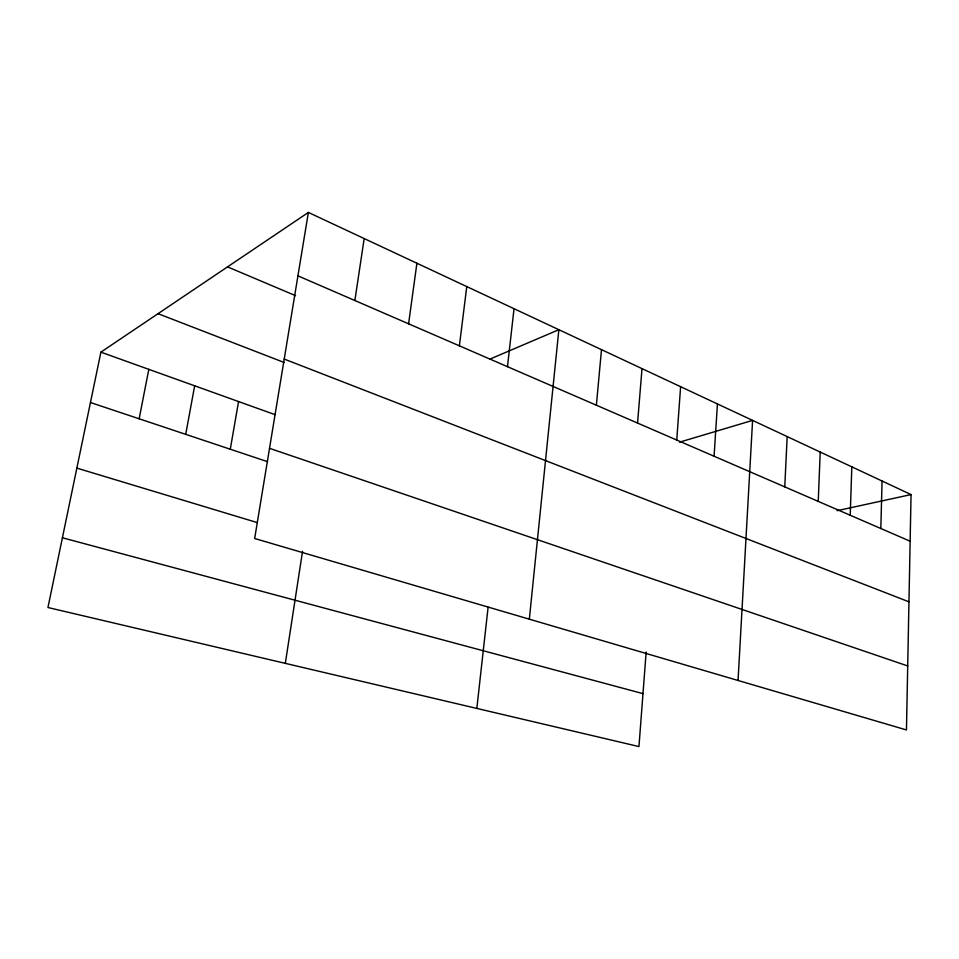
<?xml version="1.0" encoding="UTF-8"?>
<svg xmlns="http://www.w3.org/2000/svg" width="959" height="959" viewBox="0 0 959 959"><rect width="100%" height="100%" fill="white"/><g stroke="black" fill="none" stroke-linecap="round" stroke-linejoin="round"><path stroke-width="1.44" d="M911.05 494.58L906.459 729.943L254.662 538.502L308.378 212.43L911.05 494.58L837.075 510.691M880.83 528.517L882.064 481.01M850.225 515.259L851.82 466.841M818.231 501.389L820.221 452.049M784.762 486.884L787.171 436.585M738.046 680.482L752.587 420.39L679.463 442.195M714.083 456.244L717.44 403.943M676.742 440.049L680.626 386.705M646.15 652.096L638.958 746.57L47.95 607.515L100.899 352.157L308.378 212.43M637.543 423.063L642.015 368.628M596.378 405.213L601.485 349.651M529.332 619.178L558.869 329.704L489.725 359.193M476.827 708.425L488.107 607.191M507.479 366.674L514.036 308.714M459.385 345.827L466.769 286.585M408.594 323.806L416.901 263.234M354.866 300.515L364.18 238.563M285.314 663.364L302.553 551.221M230.28 449.232L238.563 401.557M185.71 434.343L194.665 385.806M139.151 418.783L148.813 369.347M62.407 537.771L642.986 693.633M76.852 468.112L257.432 522.643M90.458 402.528L267.477 461.651M269.515 448.309L907.705 665.954M100.899 352.157L275.029 414.648M284.224 359.074L908.952 601.808M158.031 313.689L284.188 362.49M227.523 266.878L295.564 295.66M297.937 275.844L910.139 541.224"/></g></svg>
